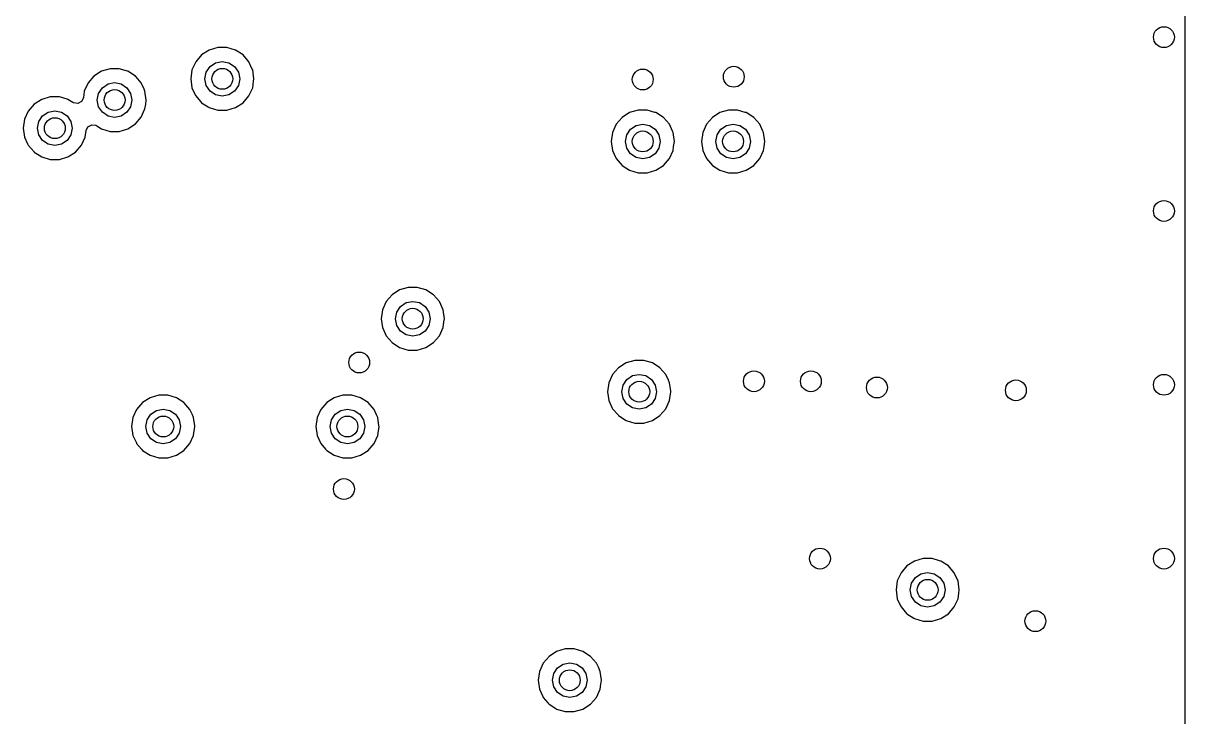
# Model space of a CAD drawing. Extents: x 100.3 to 185, y -144.7 to -85.3.
# Drawn here: x 168.28 to 185, y -104.78 to -94.8 of the extents above; entities that cross this region are included whole.
import ezdxf

# ---------------------------------------------------------------- set-up
doc = ezdxf.new("R2010")
doc.units = 0
doc.layers.add('BLACK', color=7, linetype='CONTINUOUS')

msp = doc.modelspace()

# ---------------------------------------------------------------- linework, layer by layer
at = {"layer": 'BLACK', "linetype": 'CONTINUOUS'}
for p, q in [((185, -88.0023), (185, -113.858)), ((170.852, -95.256), (170.767, -95.3539)), ((170.961, -95.186), (170.852, -95.256)), ((171.085, -95.1495), (170.961, -95.186)), ((170.961, -95.186), (170.961, -95.186)), ((171.215, -95.1495), (171.085, -95.1495)), ((171.085, -95.1495), (171.085, -95.1495)), ((171.339, -95.186), (171.215, -95.1495)), ((171.215, -95.1495), (171.215, -95.1495)), ((171.448, -95.256), (171.339, -95.186)), ((171.339, -95.186), (171.339, -95.186)), ((171.339, -95.186), (171.339, -95.186)), ((171.339, -95.186), (171.339, -95.186)), ((171.533, -95.3539), (171.448, -95.256)), ((171.448, -95.256), (171.448, -95.256)), ((171.448, -95.256), (171.448, -95.256)), ((170.767, -95.3539), (170.713, -95.4718)), ((170.919, -95.5043), (170.973, -95.4232)), ((170.973, -95.4232), (171.054, -95.369)), ((171.054, -95.369), (171.15, -95.35)), ((171.15, -95.35), (171.246, -95.369)), ((171.246, -95.369), (171.327, -95.4232)), ((171.327, -95.4232), (171.381, -95.5043)), ((171.577, -95.4505), (171.533, -95.3539)), ((169.302, -95.5608), (169.218, -95.6587)), ((169.411, -95.4907), (169.302, -95.5608)), ((169.536, -95.4543), (169.411, -95.4907)), ((169.411, -95.4907), (169.411, -95.4907)), ((169.665, -95.4543), (169.536, -95.4543)), ((169.536, -95.4543), (169.536, -95.4543)), ((169.784, -95.489), (169.665, -95.4543)), ((169.665, -95.4543), (169.665, -95.4543)), ((169.79, -95.4907), (169.784, -95.489)), ((169.899, -95.5608), (169.79, -95.4907)), ((169.79, -95.4907), (169.79, -95.4907)), ((169.79, -95.4907), (169.79, -95.4907)), ((169.933, -95.6), (169.899, -95.5608)), ((169.899, -95.5608), (169.899, -95.5608)), ((169.899, -95.5608), (169.899, -95.5608)), ((169.983, -95.6587), (169.933, -95.6)), ((170.713, -95.4718), (170.695, -95.6)), ((170.695, -95.6), (170.695, -95.6)), ((170.695, -95.6), (170.713, -95.7282)), ((170.9, -95.6), (170.919, -95.5043)), ((170.919, -95.6957), (170.9, -95.6)), ((171.381, -95.5043), (171.4, -95.6)), ((171.4, -95.6), (171.381, -95.6957)), ((171.587, -95.4718), (171.577, -95.4505)), ((171.605, -95.6), (171.587, -95.4718)), ((171.6, -95.6332), (171.605, -95.6)), ((171.605, -95.6), (171.605, -95.6)), ((169.164, -95.7765), (169.15, -95.8715)), ((169.218, -95.6587), (169.164, -95.7765)), ((169.37, -95.8091), (169.424, -95.728)), ((169.424, -95.728), (169.505, -95.6738)), ((169.505, -95.6738), (169.6, -95.6547)), ((169.6, -95.6547), (169.696, -95.6738)), ((169.696, -95.6738), (169.777, -95.728)), ((169.777, -95.728), (169.831, -95.8091)), ((170.024, -95.7486), (169.983, -95.6587)), ((170.037, -95.7765), (170.024, -95.7486)), ((170.056, -95.9047), (170.037, -95.7765)), ((170.713, -95.7282), (170.746, -95.8)), ((170.973, -95.7768), (170.919, -95.6957)), ((171.054, -95.831), (170.973, -95.7768)), ((171.327, -95.7768), (171.246, -95.831)), ((171.381, -95.6957), (171.327, -95.7768)), ((171.533, -95.8461), (171.587, -95.7282)), ((171.587, -95.7282), (171.6, -95.6332)), ((168.551, -95.896), (168.442, -95.966)), ((168.675, -95.8595), (168.551, -95.896)), ((168.551, -95.896), (168.551, -95.896)), ((168.805, -95.8595), (168.675, -95.8595)), ((168.675, -95.8595), (168.675, -95.8595)), ((168.915, -95.8919), (168.805, -95.8595)), ((168.805, -95.8595), (168.805, -95.8595)), ((168.929, -95.896), (168.915, -95.8919)), ((168.999, -95.9407), (168.929, -95.896)), ((168.929, -95.896), (168.929, -95.896)), ((168.929, -95.896), (168.929, -95.896)), ((169.008, -95.9463), (168.999, -95.9407)), ((169.123, -95.9264), (169.069, -95.955)), ((169.15, -95.8715), (169.123, -95.9264)), ((169.35, -95.9047), (169.37, -95.8091)), ((169.37, -96.0004), (169.35, -95.9047)), ((169.831, -95.8091), (169.85, -95.9047)), ((169.85, -95.9047), (169.831, -96.0004)), ((170.047, -95.966), (170.056, -95.9048)), ((170.056, -95.9048), (170.056, -95.9047)), ((170.746, -95.8), (170.767, -95.8461)), ((170.767, -95.8461), (170.836, -95.9259)), ((170.836, -95.9259), (170.852, -95.944)), ((170.852, -95.944), (170.944, -96.0032)), ((171.15, -95.85), (171.054, -95.831)), ((171.246, -95.831), (171.15, -95.85)), ((171.339, -96.014), (171.448, -95.944)), ((171.448, -95.944), (171.533, -95.8461)), ((168.357, -96.0639), (168.303, -96.1818)), ((168.442, -95.966), (168.357, -96.0639)), ((168.563, -96.1332), (168.644, -96.079)), ((168.644, -96.079), (168.74, -96.06)), ((168.74, -96.06), (168.836, -96.079)), ((168.836, -96.079), (168.917, -96.1332)), ((169.069, -95.955), (169.008, -95.9463)), ((169.424, -96.0815), (169.37, -96.0004)), ((169.505, -96.1357), (169.424, -96.0815)), ((169.777, -96.0815), (169.696, -96.1357)), ((169.831, -96.0004), (169.777, -96.0815)), ((169.983, -96.1508), (170.037, -96.033)), ((170.037, -96.033), (170.047, -95.966)), ((170.944, -96.0032), (170.961, -96.014)), ((170.961, -96.014), (171.085, -96.0505)), ((171.085, -96.0505), (171.085, -96.0505)), ((171.085, -96.0505), (171.215, -96.0505)), ((171.215, -96.0505), (171.339, -96.014)), ((171.215, -96.0505), (171.215, -96.0505)), ((177.011, -96.086), (176.902, -96.156)), ((177.135, -96.0495), (177.011, -96.086)), ((177.011, -96.086), (177.011, -96.086)), ((177.265, -96.0495), (177.135, -96.0495)), ((177.135, -96.0495), (177.135, -96.0495)), ((177.375, -96.0819), (177.265, -96.0495)), ((177.265, -96.0495), (177.265, -96.0495)), ((177.389, -96.086), (177.375, -96.0819)), ((177.498, -96.156), (177.389, -96.086)), ((177.389, -96.086), (177.389, -96.086)), ((177.389, -96.086), (177.389, -96.086)), ((178.311, -96.086), (178.202, -96.156)), ((178.435, -96.0495), (178.311, -96.086)), ((178.311, -96.086), (178.311, -96.086)), ((178.565, -96.0495), (178.435, -96.0495)), ((178.435, -96.0495), (178.435, -96.0495)), ((178.675, -96.0819), (178.565, -96.0495)), ((178.565, -96.0495), (178.565, -96.0495)), ((178.689, -96.086), (178.675, -96.0819)), ((178.798, -96.156), (178.689, -96.086)), ((178.689, -96.086), (178.689, -96.086)), ((178.689, -96.086), (178.689, -96.086)), ((168.303, -96.1818), (168.285, -96.31)), ((168.49, -96.31), (168.509, -96.2143)), ((168.509, -96.2143), (168.563, -96.1332)), ((168.917, -96.1332), (168.971, -96.2143)), ((168.971, -96.2143), (168.99, -96.31)), ((169.217, -96.2883), (169.271, -96.2598)), ((169.271, -96.2598), (169.332, -96.2685)), ((169.332, -96.2685), (169.342, -96.274)), ((169.342, -96.274), (169.411, -96.3188)), ((169.6, -96.1547), (169.505, -96.1357)), ((169.696, -96.1357), (169.6, -96.1547)), ((169.79, -96.3188), (169.899, -96.2487)), ((169.899, -96.2487), (169.983, -96.1508)), ((176.817, -96.2539), (176.763, -96.3718)), ((176.902, -96.156), (176.817, -96.2539)), ((177.023, -96.3232), (177.104, -96.269)), ((177.104, -96.269), (177.2, -96.25)), ((177.2, -96.25), (177.296, -96.269)), ((177.296, -96.269), (177.377, -96.3232)), ((177.583, -96.2539), (177.498, -96.156)), ((177.498, -96.156), (177.498, -96.156)), ((177.498, -96.156), (177.498, -96.156)), ((177.629, -96.3539), (177.583, -96.2539)), ((178.117, -96.2539), (178.063, -96.3718)), ((178.202, -96.156), (178.117, -96.2539)), ((178.323, -96.3232), (178.404, -96.269)), ((178.404, -96.269), (178.5, -96.25)), ((178.5, -96.25), (178.596, -96.269)), ((178.596, -96.269), (178.677, -96.3232)), ((178.883, -96.2539), (178.798, -96.156)), ((178.798, -96.156), (178.798, -96.156)), ((178.798, -96.156), (178.798, -96.156)), ((178.929, -96.3539), (178.883, -96.2539)), ((168.285, -96.31), (168.285, -96.31)), ((168.285, -96.31), (168.303, -96.4382)), ((168.303, -96.4382), (168.346, -96.5325)), ((168.509, -96.4057), (168.49, -96.31)), ((168.563, -96.4868), (168.509, -96.4057)), ((168.971, -96.4057), (168.917, -96.4868)), ((168.99, -96.31), (168.971, -96.4057)), ((169.148, -96.5), (169.177, -96.4382)), ((169.177, -96.4382), (169.19, -96.3432)), ((169.19, -96.3432), (169.217, -96.2883)), ((169.411, -96.3188), (169.411, -96.3188)), ((169.411, -96.3188), (169.536, -96.3552)), ((169.536, -96.3552), (169.536, -96.3552)), ((169.536, -96.3552), (169.665, -96.3552)), ((169.665, -96.3552), (169.79, -96.3188)), ((169.665, -96.3552), (169.665, -96.3552)), ((176.763, -96.3718), (176.745, -96.5)), ((176.95, -96.5), (176.969, -96.4043)), ((176.969, -96.4043), (177.023, -96.3232)), ((177.377, -96.3232), (177.431, -96.4043)), ((177.431, -96.4043), (177.45, -96.5)), ((177.637, -96.3718), (177.629, -96.3539)), ((177.655, -96.5), (177.637, -96.3718)), ((178.063, -96.3718), (178.045, -96.5)), ((178.25, -96.5), (178.269, -96.4043)), ((178.269, -96.4043), (178.323, -96.3232)), ((178.677, -96.3232), (178.731, -96.4043)), ((178.731, -96.4043), (178.75, -96.5)), ((178.937, -96.3718), (178.929, -96.3539)), ((178.955, -96.5), (178.937, -96.3718)), ((168.346, -96.5325), (168.357, -96.5561)), ((168.357, -96.5561), (168.44, -96.6513)), ((168.644, -96.541), (168.563, -96.4868)), ((168.74, -96.56), (168.644, -96.541)), ((168.836, -96.541), (168.74, -96.56)), ((168.917, -96.4868), (168.836, -96.541)), ((169.038, -96.654), (169.123, -96.5561)), ((169.123, -96.5561), (169.148, -96.5)), ((176.745, -96.5), (176.745, -96.5)), ((176.745, -96.5), (176.763, -96.6282)), ((176.969, -96.5957), (176.95, -96.5)), ((177.023, -96.6768), (176.969, -96.5957)), ((177.431, -96.5957), (177.377, -96.6768)), ((177.45, -96.5), (177.431, -96.5957)), ((177.637, -96.6282), (177.645, -96.5718)), ((177.645, -96.5718), (177.655, -96.5)), ((177.655, -96.5), (177.655, -96.5)), ((178.045, -96.5), (178.045, -96.5)), ((178.045, -96.5), (178.063, -96.6282)), ((178.269, -96.5957), (178.25, -96.5)), ((178.323, -96.6768), (178.269, -96.5957)), ((178.731, -96.5957), (178.677, -96.6768)), ((178.75, -96.5), (178.731, -96.5957)), ((178.937, -96.6282), (178.945, -96.5718)), ((178.945, -96.5718), (178.955, -96.5)), ((178.955, -96.5), (178.955, -96.5)), ((168.44, -96.6513), (168.442, -96.654)), ((168.442, -96.654), (168.513, -96.6995)), ((168.513, -96.6995), (168.551, -96.724)), ((168.551, -96.724), (168.675, -96.7605)), ((168.675, -96.7605), (168.675, -96.7605)), ((168.675, -96.7605), (168.805, -96.7605)), ((168.805, -96.7605), (168.929, -96.724)), ((168.805, -96.7605), (168.805, -96.7605)), ((168.929, -96.724), (169.038, -96.654)), ((176.763, -96.6282), (176.813, -96.736)), ((176.813, -96.736), (176.817, -96.7461)), ((176.817, -96.7461), (176.875, -96.8132)), ((177.104, -96.731), (177.023, -96.6768)), ((177.2, -96.75), (177.104, -96.731)), ((177.296, -96.731), (177.2, -96.75)), ((177.377, -96.6768), (177.296, -96.731)), ((177.498, -96.844), (177.583, -96.7461)), ((177.583, -96.7461), (177.637, -96.6282)), ((178.063, -96.6282), (178.113, -96.736)), ((178.113, -96.736), (178.117, -96.7461)), ((178.117, -96.7461), (178.175, -96.8132)), ((178.404, -96.731), (178.323, -96.6768)), ((178.5, -96.75), (178.404, -96.731)), ((178.596, -96.731), (178.5, -96.75)), ((178.677, -96.6768), (178.596, -96.731)), ((178.798, -96.844), (178.883, -96.7461)), ((178.883, -96.7461), (178.937, -96.6282)), ((176.875, -96.8132), (176.902, -96.844)), ((176.902, -96.844), (177.011, -96.914)), ((177.011, -96.914), (177.011, -96.914)), ((177.011, -96.914), (177.135, -96.9505)), ((177.265, -96.9505), (177.389, -96.914)), ((177.389, -96.914), (177.498, -96.844)), ((178.175, -96.8132), (178.202, -96.844)), ((178.202, -96.844), (178.311, -96.914)), ((178.311, -96.914), (178.311, -96.914)), ((178.311, -96.914), (178.435, -96.9505)), ((178.565, -96.9505), (178.689, -96.914)), ((178.689, -96.914), (178.798, -96.844)), ((177.135, -96.9505), (177.135, -96.9505)), ((177.135, -96.9505), (177.265, -96.9505)), ((177.265, -96.9505), (177.265, -96.9505)), ((178.435, -96.9505), (178.435, -96.9505)), ((178.435, -96.9505), (178.565, -96.9505)), ((178.565, -96.9505), (178.565, -96.9505)), ((173.825, -98.5995), (173.701, -98.636)), ((173.955, -98.5995), (173.825, -98.5995)), ((173.825, -98.5995), (173.825, -98.5995)), ((174.079, -98.636), (173.955, -98.5995)), ((173.955, -98.5995), (173.955, -98.5995)), ((173.592, -98.706), (173.507, -98.8039)), ((173.701, -98.636), (173.592, -98.706)), ((173.701, -98.636), (173.701, -98.636)), ((174.188, -98.706), (174.079, -98.636)), ((174.079, -98.636), (174.079, -98.636)), ((174.079, -98.636), (174.079, -98.636)), ((174.079, -98.636), (174.079, -98.636)), ((174.273, -98.8039), (174.188, -98.706)), ((174.188, -98.706), (174.188, -98.706)), ((174.188, -98.706), (174.188, -98.706)), ((173.453, -98.9218), (173.435, -99.05)), ((173.507, -98.8039), (173.453, -98.9218)), ((173.659, -98.9543), (173.713, -98.8732)), ((173.713, -98.8732), (173.794, -98.819)), ((173.794, -98.819), (173.89, -98.8)), ((173.89, -98.8), (173.986, -98.819)), ((173.986, -98.819), (174.067, -98.8732)), ((174.067, -98.8732), (174.121, -98.9543)), ((174.327, -98.9218), (174.273, -98.8039)), ((174.345, -99.05), (174.327, -98.9218)), ((174.327, -98.9218), (174.327, -98.9218)), ((173.435, -99.05), (173.435, -99.05)), ((173.435, -99.05), (173.453, -99.1782)), ((173.64, -99.05), (173.659, -98.9543)), ((173.659, -99.1457), (173.64, -99.05)), ((174.121, -98.9543), (174.14, -99.05)), ((174.14, -99.05), (174.121, -99.1457)), ((174.327, -99.1782), (174.339, -99.0961)), ((174.339, -99.0961), (174.345, -99.05)), ((174.345, -99.05), (174.345, -99.05)), ((173.453, -99.1782), (173.507, -99.2961)), ((173.713, -99.2268), (173.659, -99.1457)), ((173.794, -99.281), (173.713, -99.2268)), ((173.89, -99.3), (173.794, -99.281)), ((173.986, -99.281), (173.89, -99.3)), ((174.067, -99.2268), (173.986, -99.281)), ((174.121, -99.1457), (174.067, -99.2268)), ((174.273, -99.2961), (174.327, -99.1782)), ((173.507, -99.2961), (173.507, -99.2961)), ((173.507, -99.2961), (173.592, -99.394)), ((173.592, -99.394), (173.592, -99.394)), ((173.592, -99.394), (173.701, -99.464)), ((174.079, -99.464), (174.188, -99.394)), ((174.188, -99.394), (174.273, -99.2961)), ((173.701, -99.464), (173.701, -99.464)), ((173.701, -99.464), (173.825, -99.5005)), ((173.825, -99.5005), (173.825, -99.5005)), ((173.825, -99.5005), (173.955, -99.5005)), ((173.955, -99.5005), (174.079, -99.464)), ((173.955, -99.5005), (173.955, -99.5005)), ((176.852, -99.756), (176.767, -99.8539)), ((176.961, -99.686), (176.852, -99.756)), ((177.085, -99.6495), (176.961, -99.686)), ((176.961, -99.686), (176.961, -99.686)), ((177.215, -99.6495), (177.085, -99.6495)), ((177.085, -99.6495), (177.085, -99.6495)), ((177.339, -99.686), (177.215, -99.6495)), ((177.215, -99.6495), (177.215, -99.6495)), ((177.448, -99.756), (177.339, -99.686)), ((177.339, -99.686), (177.339, -99.686)), ((177.339, -99.686), (177.339, -99.686)), ((177.339, -99.686), (177.339, -99.686)), ((177.533, -99.8539), (177.448, -99.756)), ((177.448, -99.756), (177.448, -99.756)), ((177.448, -99.756), (177.448, -99.756)), ((176.767, -99.8539), (176.713, -99.9718)), ((176.919, -100.004), (176.973, -99.9232)), ((176.973, -99.9232), (177.054, -99.869)), ((177.054, -99.869), (177.15, -99.85)), ((177.15, -99.85), (177.246, -99.869)), ((177.246, -99.869), (177.327, -99.9232)), ((177.327, -99.9232), (177.381, -100.004)), ((177.57, -99.936), (177.533, -99.8539)), ((177.587, -99.9718), (177.57, -99.936)), ((176.713, -99.9718), (176.695, -100.1)), ((176.695, -100.1), (176.695, -100.1)), ((176.695, -100.1), (176.713, -100.228)), ((176.9, -100.1), (176.919, -100.004)), ((176.919, -100.196), (176.9, -100.1)), ((177.381, -100.004), (177.4, -100.1)), ((177.4, -100.1), (177.381, -100.196)), ((177.603, -100.085), (177.587, -99.9718)), ((177.587, -100.228), (177.605, -100.1)), ((177.605, -100.1), (177.603, -100.085)), ((170.002, -100.256), (169.917, -100.354)), ((170.111, -100.186), (170.002, -100.256)), ((170.235, -100.149), (170.111, -100.186)), ((170.111, -100.186), (170.111, -100.186)), ((170.365, -100.149), (170.235, -100.149)), ((170.235, -100.149), (170.235, -100.149)), ((170.489, -100.186), (170.365, -100.149)), ((170.365, -100.149), (170.365, -100.149)), ((170.598, -100.256), (170.489, -100.186)), ((170.489, -100.186), (170.489, -100.186)), ((170.489, -100.186), (170.489, -100.186)), ((170.489, -100.186), (170.489, -100.186)), ((170.683, -100.354), (170.598, -100.256)), ((170.598, -100.256), (170.598, -100.256)), ((170.598, -100.256), (170.598, -100.256)), ((172.652, -100.256), (172.567, -100.354)), ((172.761, -100.186), (172.652, -100.256)), ((172.885, -100.149), (172.761, -100.186)), ((172.761, -100.186), (172.761, -100.186)), ((173.015, -100.149), (172.885, -100.149)), ((172.885, -100.149), (172.885, -100.149)), ((173.139, -100.186), (173.015, -100.149)), ((173.015, -100.149), (173.015, -100.149)), ((173.248, -100.256), (173.139, -100.186)), ((173.139, -100.186), (173.139, -100.186)), ((173.139, -100.186), (173.139, -100.186)), ((173.139, -100.186), (173.139, -100.186)), ((173.333, -100.354), (173.248, -100.256)), ((173.248, -100.256), (173.248, -100.256)), ((173.248, -100.256), (173.248, -100.256)), ((176.713, -100.228), (176.762, -100.336)), ((176.973, -100.277), (176.919, -100.196)), ((177.054, -100.331), (176.973, -100.277)), ((177.327, -100.277), (177.246, -100.331)), ((177.381, -100.196), (177.327, -100.277)), ((177.533, -100.346), (177.587, -100.228)), ((169.917, -100.354), (169.863, -100.472)), ((170.069, -100.504), (170.123, -100.423)), ((170.123, -100.423), (170.204, -100.369)), ((170.204, -100.369), (170.3, -100.35)), ((170.3, -100.35), (170.396, -100.369)), ((170.396, -100.369), (170.477, -100.423)), ((170.477, -100.423), (170.531, -100.504)), ((170.72, -100.434), (170.683, -100.354)), ((170.737, -100.472), (170.72, -100.434)), ((172.567, -100.354), (172.513, -100.472)), ((172.719, -100.504), (172.773, -100.423)), ((172.773, -100.423), (172.854, -100.369)), ((172.854, -100.369), (172.95, -100.35)), ((172.95, -100.35), (173.046, -100.369)), ((173.046, -100.369), (173.127, -100.423)), ((173.127, -100.423), (173.181, -100.504)), ((173.37, -100.434), (173.333, -100.354)), ((173.387, -100.472), (173.37, -100.434)), ((176.762, -100.336), (176.767, -100.346)), ((176.767, -100.346), (176.844, -100.434)), ((176.844, -100.434), (176.852, -100.444)), ((176.852, -100.444), (176.961, -100.514)), ((177.15, -100.35), (177.054, -100.331)), ((177.246, -100.331), (177.15, -100.35)), ((177.339, -100.514), (177.448, -100.444)), ((177.448, -100.444), (177.533, -100.346)), ((169.863, -100.472), (169.845, -100.6)), ((169.845, -100.6), (169.845, -100.6)), ((169.845, -100.6), (169.863, -100.728)), ((170.05, -100.6), (170.069, -100.504)), ((170.069, -100.696), (170.05, -100.6)), ((170.531, -100.504), (170.55, -100.6)), ((170.55, -100.6), (170.531, -100.696)), ((170.754, -100.59), (170.737, -100.472)), ((170.737, -100.728), (170.755, -100.6)), ((170.755, -100.6), (170.754, -100.59)), ((170.755, -100.6), (170.755, -100.6)), ((172.513, -100.472), (172.495, -100.6)), ((172.495, -100.6), (172.495, -100.6)), ((172.495, -100.6), (172.513, -100.728)), ((172.7, -100.6), (172.719, -100.504)), ((172.719, -100.696), (172.7, -100.6)), ((173.181, -100.504), (173.2, -100.6)), ((173.2, -100.6), (173.181, -100.696)), ((173.404, -100.59), (173.387, -100.472)), ((173.387, -100.728), (173.405, -100.6)), ((173.405, -100.6), (173.404, -100.59)), ((176.961, -100.514), (176.961, -100.514)), ((176.961, -100.514), (177.085, -100.55)), ((177.085, -100.55), (177.085, -100.55)), ((177.085, -100.55), (177.215, -100.55)), ((177.215, -100.55), (177.339, -100.514)), ((177.215, -100.55), (177.215, -100.55)), ((169.863, -100.728), (169.913, -100.836)), ((170.123, -100.777), (170.069, -100.696)), ((170.204, -100.831), (170.123, -100.777)), ((170.477, -100.777), (170.396, -100.831)), ((170.531, -100.696), (170.477, -100.777)), ((170.683, -100.846), (170.737, -100.728)), ((172.513, -100.728), (172.563, -100.836)), ((172.773, -100.777), (172.719, -100.696)), ((172.854, -100.831), (172.773, -100.777)), ((173.127, -100.777), (173.046, -100.831)), ((173.181, -100.696), (173.127, -100.777)), ((173.333, -100.846), (173.387, -100.728)), ((169.913, -100.836), (169.917, -100.846)), ((169.917, -100.846), (169.985, -100.924)), ((169.985, -100.924), (170.002, -100.944)), ((170.002, -100.944), (170.111, -101.014)), ((170.3, -100.85), (170.204, -100.831)), ((170.396, -100.831), (170.3, -100.85)), ((170.489, -101.014), (170.598, -100.944)), ((170.598, -100.944), (170.683, -100.846)), ((172.563, -100.836), (172.567, -100.846)), ((172.567, -100.846), (172.635, -100.924)), ((172.635, -100.924), (172.652, -100.944)), ((172.652, -100.944), (172.761, -101.014)), ((172.95, -100.85), (172.854, -100.831)), ((173.046, -100.831), (172.95, -100.85)), ((173.139, -101.014), (173.248, -100.944)), ((173.248, -100.944), (173.333, -100.846)), ((170.111, -101.014), (170.111, -101.014)), ((170.111, -101.014), (170.235, -101.05)), ((170.235, -101.05), (170.235, -101.05)), ((170.235, -101.05), (170.365, -101.05)), ((170.365, -101.05), (170.489, -101.014)), ((170.365, -101.05), (170.365, -101.05)), ((172.761, -101.014), (172.761, -101.014)), ((172.761, -101.014), (172.885, -101.05)), ((172.885, -101.05), (172.885, -101.05)), ((172.885, -101.05), (173.015, -101.05)), ((173.015, -101.05), (173.139, -101.014)), ((173.015, -101.05), (173.015, -101.05)), ((181.002, -102.606), (180.917, -102.704)), ((181.111, -102.536), (181.002, -102.606)), ((181.235, -102.499), (181.111, -102.536)), ((181.111, -102.536), (181.111, -102.536)), ((181.365, -102.499), (181.235, -102.499)), ((181.235, -102.499), (181.235, -102.499)), ((181.472, -102.531), (181.365, -102.499)), ((181.365, -102.499), (181.365, -102.499)), ((181.489, -102.536), (181.472, -102.531)), ((181.598, -102.606), (181.489, -102.536)), ((181.489, -102.536), (181.489, -102.536)), ((181.489, -102.536), (181.489, -102.536)), ((181.683, -102.704), (181.598, -102.606)), ((181.598, -102.606), (181.598, -102.606)), ((181.598, -102.606), (181.598, -102.606)), ((180.917, -102.704), (180.863, -102.822)), ((181.069, -102.854), (181.123, -102.773)), ((181.123, -102.773), (181.204, -102.719)), ((181.204, -102.719), (181.3, -102.7)), ((181.3, -102.7), (181.396, -102.719)), ((181.396, -102.719), (181.477, -102.773)), ((181.477, -102.773), (181.531, -102.854)), ((181.711, -102.765), (181.683, -102.704)), ((181.737, -102.822), (181.711, -102.765)), ((180.863, -102.822), (180.845, -102.95)), ((180.845, -102.95), (180.845, -102.95)), ((180.845, -102.95), (180.863, -103.078)), ((181.05, -102.95), (181.069, -102.854)), ((181.069, -103.046), (181.05, -102.95)), ((181.531, -102.854), (181.55, -102.95)), ((181.55, -102.95), (181.531, -103.046)), ((181.755, -102.95), (181.737, -102.822)), ((181.748, -102.999), (181.755, -102.95)), ((181.755, -102.95), (181.755, -102.95)), ((180.863, -103.078), (180.909, -103.178)), ((181.123, -103.127), (181.069, -103.046)), ((181.204, -103.181), (181.123, -103.127)), ((181.477, -103.127), (181.396, -103.181)), ((181.531, -103.046), (181.477, -103.127)), ((181.683, -103.196), (181.737, -103.078)), ((181.737, -103.078), (181.748, -102.999)), ((180.909, -103.178), (180.917, -103.196)), ((180.917, -103.196), (180.996, -103.288)), ((180.996, -103.288), (181.002, -103.294)), ((181.002, -103.294), (181.1, -103.357)), ((181.3, -103.2), (181.204, -103.181)), ((181.396, -103.181), (181.3, -103.2)), ((181.489, -103.364), (181.598, -103.294)), ((181.598, -103.294), (181.683, -103.196)), ((181.1, -103.357), (181.111, -103.364)), ((181.111, -103.364), (181.235, -103.4)), ((181.235, -103.4), (181.235, -103.4)), ((181.235, -103.4), (181.365, -103.4)), ((181.365, -103.4), (181.489, -103.364)), ((181.365, -103.4), (181.365, -103.4)), ((176.085, -103.799), (175.961, -103.836)), ((176.215, -103.799), (176.085, -103.799)), ((176.085, -103.799), (176.085, -103.799)), ((176.339, -103.836), (176.215, -103.799)), ((176.215, -103.799), (176.215, -103.799)), ((175.852, -103.906), (175.767, -104.004)), ((175.961, -103.836), (175.852, -103.906)), ((175.961, -103.836), (175.961, -103.836)), ((176.448, -103.906), (176.339, -103.836)), ((176.339, -103.836), (176.339, -103.836)), ((176.339, -103.836), (176.339, -103.836)), ((176.339, -103.836), (176.339, -103.836)), ((176.533, -104.004), (176.448, -103.906)), ((176.448, -103.906), (176.448, -103.906)), ((176.448, -103.906), (176.448, -103.906)), ((175.713, -104.122), (175.695, -104.25)), ((175.767, -104.004), (175.713, -104.122)), ((175.919, -104.154), (175.973, -104.073)), ((175.973, -104.073), (176.054, -104.019)), ((176.054, -104.019), (176.15, -104)), ((176.15, -104), (176.246, -104.019)), ((176.246, -104.019), (176.327, -104.073)), ((176.327, -104.073), (176.381, -104.154)), ((176.561, -104.064), (176.533, -104.004)), ((176.587, -104.122), (176.561, -104.064)), ((176.605, -104.25), (176.587, -104.122)), ((175.695, -104.25), (175.695, -104.25)), ((175.695, -104.25), (175.713, -104.378)), ((175.9, -104.25), (175.919, -104.154)), ((175.919, -104.346), (175.9, -104.25)), ((176.381, -104.154), (176.4, -104.25)), ((176.4, -104.25), (176.381, -104.346)), ((176.597, -104.308), (176.605, -104.25)), ((176.605, -104.25), (176.605, -104.25)), ((175.713, -104.378), (175.763, -104.486)), ((175.973, -104.427), (175.919, -104.346)), ((176.054, -104.481), (175.973, -104.427)), ((176.327, -104.427), (176.246, -104.481)), ((176.381, -104.346), (176.327, -104.427)), ((176.533, -104.496), (176.587, -104.378)), ((176.587, -104.378), (176.597, -104.308)), ((175.763, -104.486), (175.767, -104.496)), ((175.767, -104.496), (175.835, -104.574)), ((175.835, -104.574), (175.852, -104.594)), ((175.852, -104.594), (175.933, -104.646)), ((176.15, -104.5), (176.054, -104.481)), ((176.246, -104.481), (176.15, -104.5)), ((176.339, -104.664), (176.448, -104.594)), ((176.448, -104.594), (176.533, -104.496)), ((175.933, -104.646), (175.961, -104.664)), ((175.961, -104.664), (176.085, -104.7)), ((176.085, -104.7), (176.085, -104.7)), ((176.085, -104.7), (176.215, -104.7)), ((176.215, -104.7), (176.339, -104.664)), ((176.215, -104.7), (176.215, -104.7))]:
    msp.add_line(p, q, dxfattribs=at)
at = {"layer": 'BLACK'}
for centre in [(184.7, -95), (178.51, -95.57), (171.15, -95.6), (177.2, -95.61), (169.6, -95.9047), (168.74, -96.31), (177.2, -96.5), (178.5, -96.5), (184.7, -97.5), (173.89, -99.05), (173.12, -99.68), (177.15, -100.1), (178.8, -99.95), (179.62, -99.95), (180.57, -100.04), (182.57, -100.08), (184.7, -100), (170.3, -100.6), (172.95, -100.6), (172.9, -101.5), (179.75, -102.5), (184.7, -102.5), (181.3, -102.95), (182.85, -103.4), (176.15, -104.25)]:
    msp.add_circle(centre, 0.15, dxfattribs=at)

doc.saveas('drawing.dxf')
